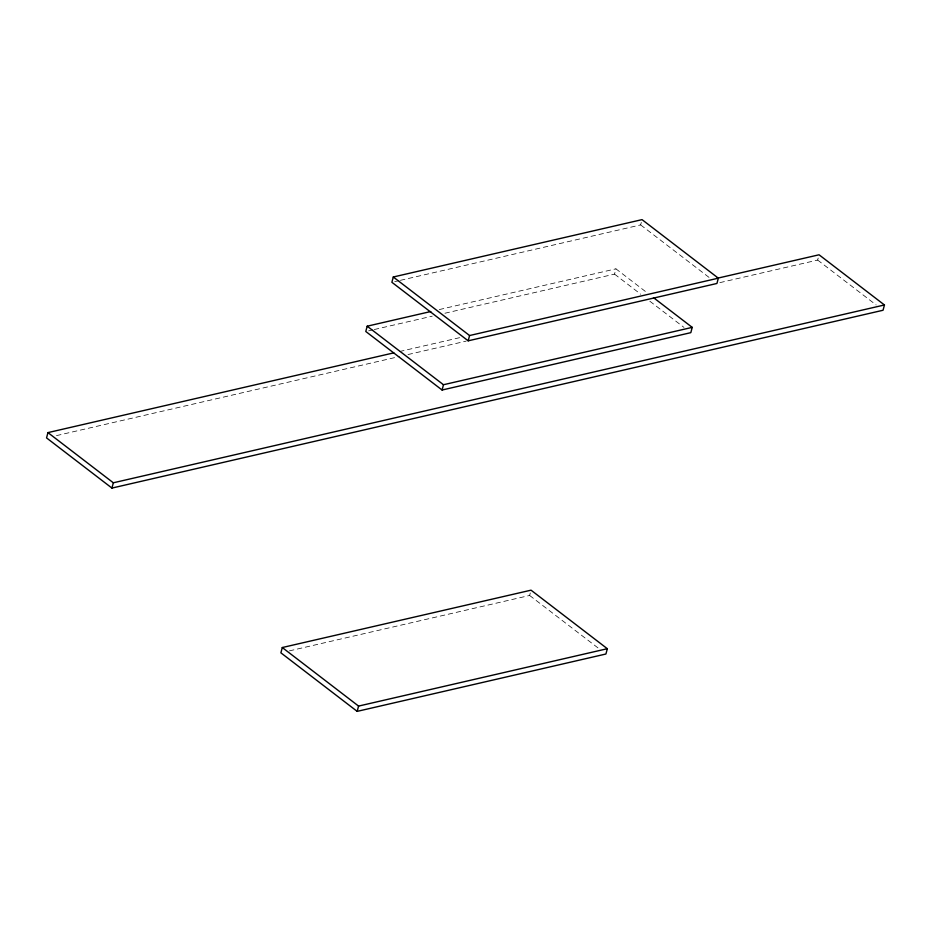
<?xml version="1.0" encoding="UTF-8"?>
<svg xmlns="http://www.w3.org/2000/svg" width="931" height="931" viewBox="0 0 931 931"><rect width="100%" height="100%" fill="white"/><g stroke="black" fill="none" stroke-linecap="round" stroke-linejoin="round"><path stroke-width="0.7" stroke-dasharray="4.66 3.49" d="M289.366 650.874L529.634 595.468L530.333 592.814M444.937 313.235L614.53 274.121L615.926 268.838L646.673 292.427M400.377 280.336L640.644 224.918L641.343 222.276M719.849 282.64L817.662 260.075L818.361 257.433M394.721 281.639L398.968 280.662M439.269 309.569L615.926 268.838M368.618 330.831L372.854 329.853M374.274 329.527L432.217 316.168M399.48 351.546L460.438 337.488M56.477 435.615L399.504 356.515M408.011 354.548L466.128 341.142M817.662 260.075L876.164 304.972M640.644 224.918L710.109 278.218M614.53 274.121L640.726 294.219M649.838 301.213L683.994 327.421M529.634 595.468L597.958 647.883"/><path stroke-width="1.4" d="M393.813 352.861L47.947 432.612L46.55 437.907L111.941 488.077L883.053 310.256L884.45 304.972L819.059 254.791L716.998 278.322M111.941 488.077L113.338 482.793L884.45 304.972M282.291 647.534L280.883 652.829L357.178 711.365L605.93 654.004L607.326 648.709L531.031 590.173L282.291 647.534L358.575 706.082L607.326 648.709M430.785 311.524L367.186 326.199L365.79 331.483L442.085 390.019L690.825 332.658L692.222 327.375L653.504 297.664M393.289 276.996L391.893 282.291L468.188 340.827L716.94 283.466L718.336 278.171L642.041 219.635L393.289 276.996L469.585 335.532L718.336 278.171M357.178 711.365L358.575 706.082M442.085 390.019L443.482 384.736L692.222 327.375M468.188 340.827L469.585 335.532M367.186 326.199L443.482 384.736M47.947 432.612L113.338 482.793"/></g></svg>
